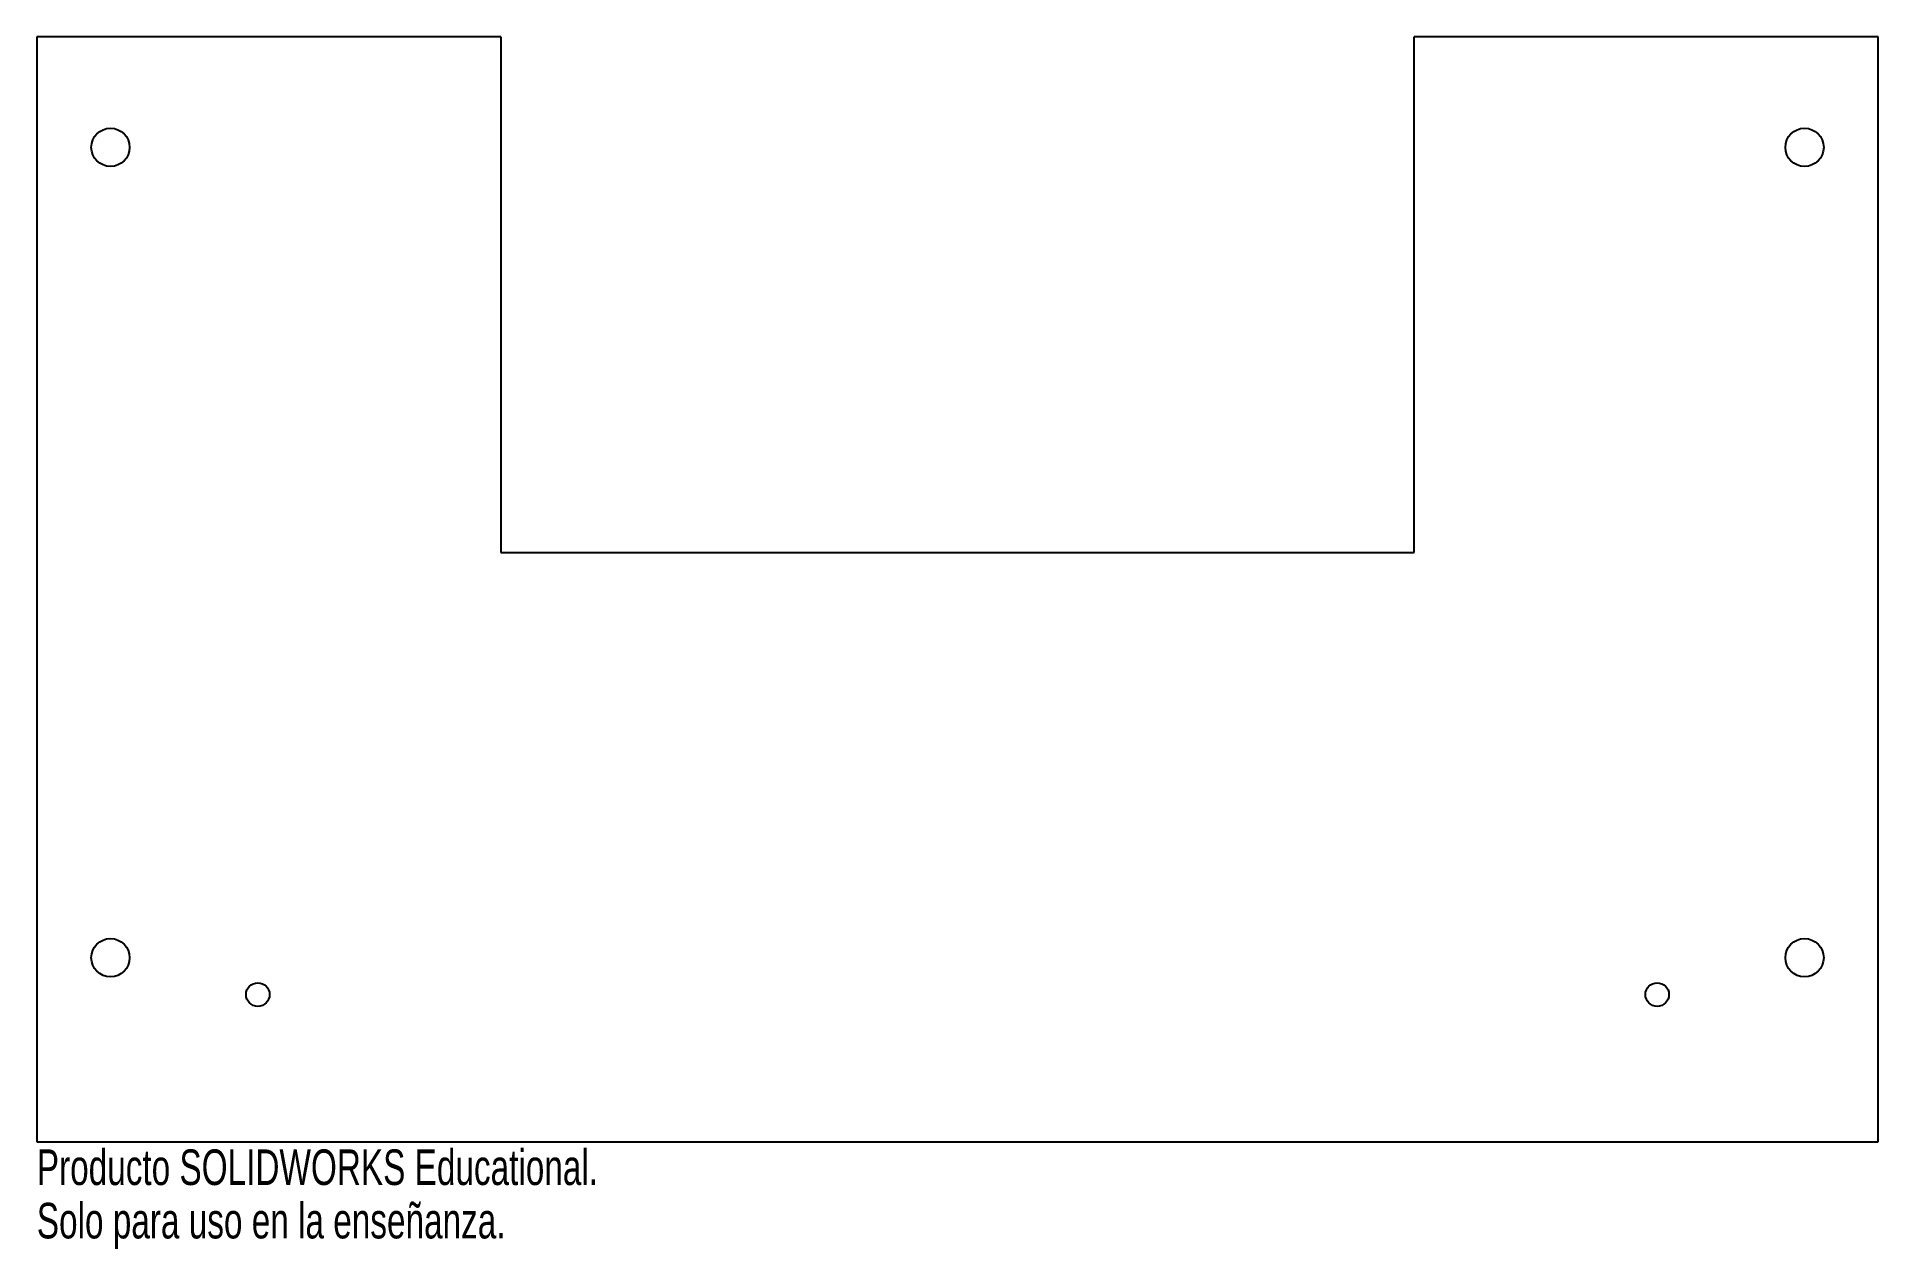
# Model space of a CAD drawing. Header units: millimetres. Extents: x -125 to 125, y -90 to 75.
import ezdxf

# ---------------------------------------------------------------- set-up
doc = ezdxf.new("R2010")
doc.units = ezdxf.units.MM
doc.styles.add('SLDTEXTSTYLE0', font='TXT', dxfattribs={"width": 0.7})

msp = doc.modelspace()

# ---------------------------------------------------------------- linework, layer by layer
at = {"color": 7, "linetype": 'Continuous', "lineweight": 25}
for p, q in [((-125, 75), (-125, -75)), ((-62, 75), (-125, 75)), ((-62, 75), (-62, 5)), ((62, 5), (62, 75)), ((125, 75), (62, 75)), ((125, -75), (125, 75)), ((-62, 5), (62, 5)), ((-125, -75), (125, -75))]:
    msp.add_line(p, q, dxfattribs=at)
for centre, radius in [((-115, 60), 2.6), ((115, 60), 2.6), ((-115, -50), 2.6), ((115, -50), 2.6), ((-95, -55), 1.6), ((95, -55), 1.6)]:
    msp.add_circle(centre, radius, dxfattribs=at)

# ---------------------------------------------------------------- texts
at = {"color": 7, "linetype": 'Continuous', "char_height": 4.8336, "attachment_point": 1, "style": 'SLDTEXTSTYLE0'}
for s, insert in [('Producto SOLIDWORKS Educational.', (-125, -76.02)), ('Solo para uso en la enseñanza.', (-125, -83.27))]:
    msp.add_mtext(s, dxfattribs=dict(at, insert=insert))

doc.saveas('drawing.dxf')
